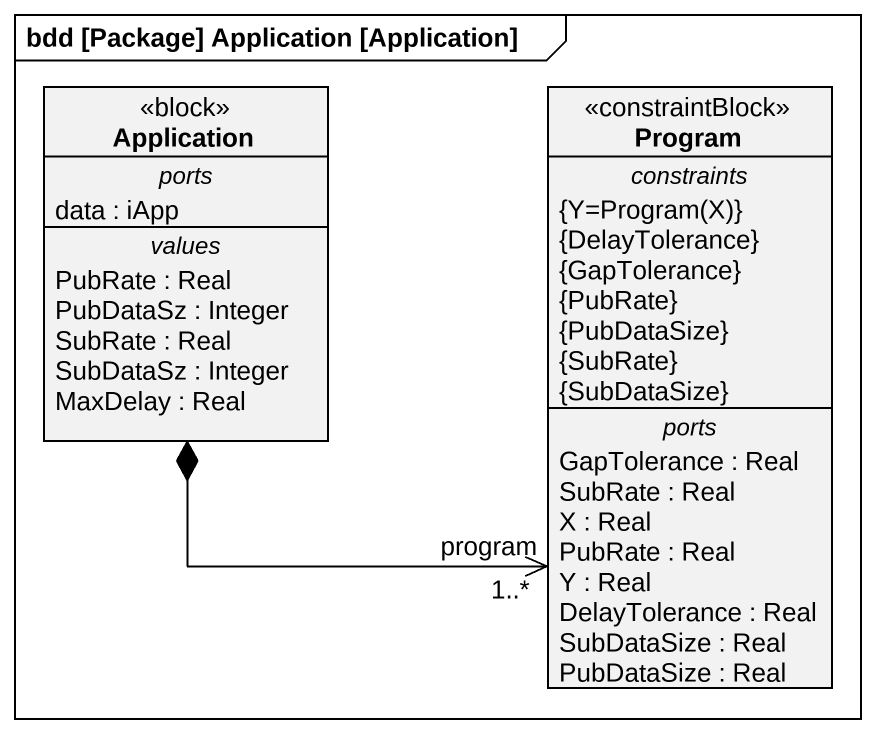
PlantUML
@startuml
mainframe bdd [Package] Application [Application]
hide circle
hide empty members
class Application <<block>> {
  -- ports --
  data : iApp
  -- values --
  PubRate : Real
  PubDataSz : Integer
  SubRate : Real
  SubDataSz : Integer
  MaxDelay : Real
}
class Program <<constraintBlock>> {
  -- constraints --
  {field} {Y=Program(X)}
  {DelayTolerance}
  {GapTolerance}
  {PubRate}
  {PubDataSize}
  {SubRate}
  {SubDataSize}
  -- ports --
  GapTolerance : Real
  SubRate : Real
  X : Real
  PubRate : Real
  Y : Real
  DelayTolerance : Real
  SubDataSize : Real
  PubDataSize : Real
}
Application *-right-> "program\n1..*" Program
@enduml
